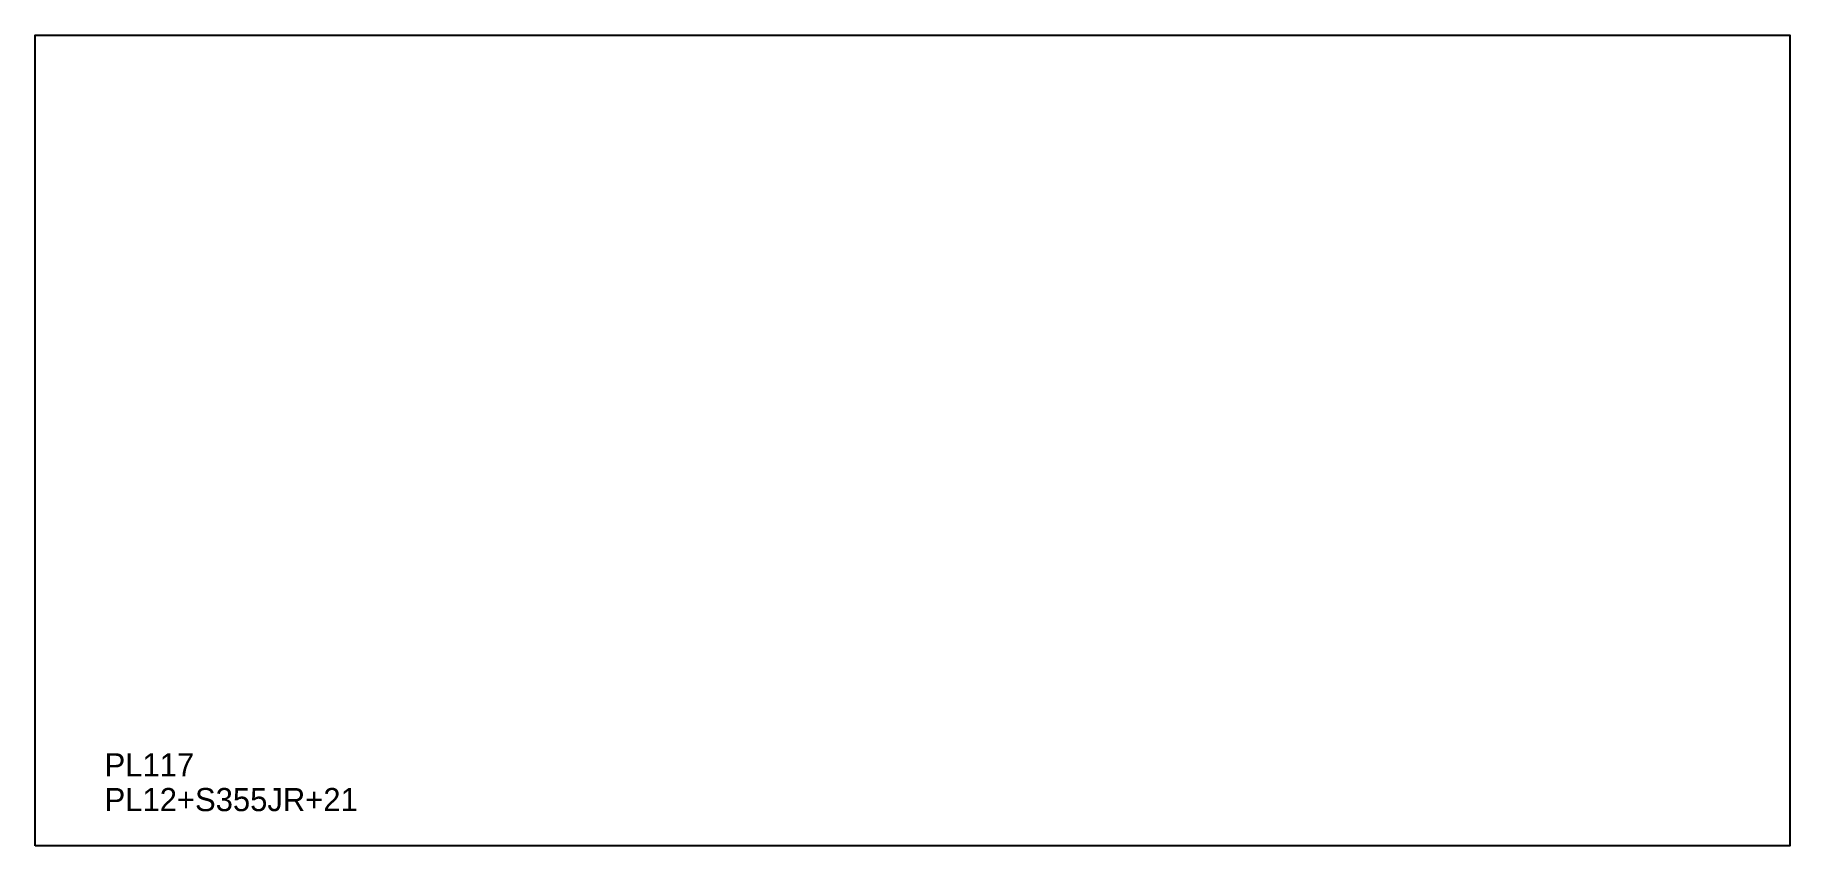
# Model space of a CAD drawing. Extents: x 0 to 758, y 0 to 350.
import ezdxf

# ---------------------------------------------------------------- set-up
doc = ezdxf.new("R2010")
doc.units = 0
for name, color, linetype in [('CUT', 7, 'CONTINUOUS'), ('SCRIBE', 3, 'CONTINUOUS'), ('TEXT', 7, 'CONTINUOUS')]:
    doc.layers.add(name, color=color, linetype=linetype)

msp = doc.modelspace()

# ---------------------------------------------------------------- linework, layer by layer
at = {"layer": 'CUT', "color": 7, "linetype": 'CONTINUOUS'}
msp.add_lwpolyline([(0, 0), (0, 350), (757.52, 350), (757.52, 0)], close=True, dxfattribs=at)

# ---------------------------------------------------------------- texts
at = {"layer": 'SCRIBE', "color": 3}
msp.add_text('PL117', height=10, dxfattribs=at).set_placement((30, 30))
at = {"layer": 'TEXT', "color": 7}
msp.add_text('PL12+S355JR+21', height=10, dxfattribs=at).set_placement((30, 15))

doc.saveas('drawing.dxf')
